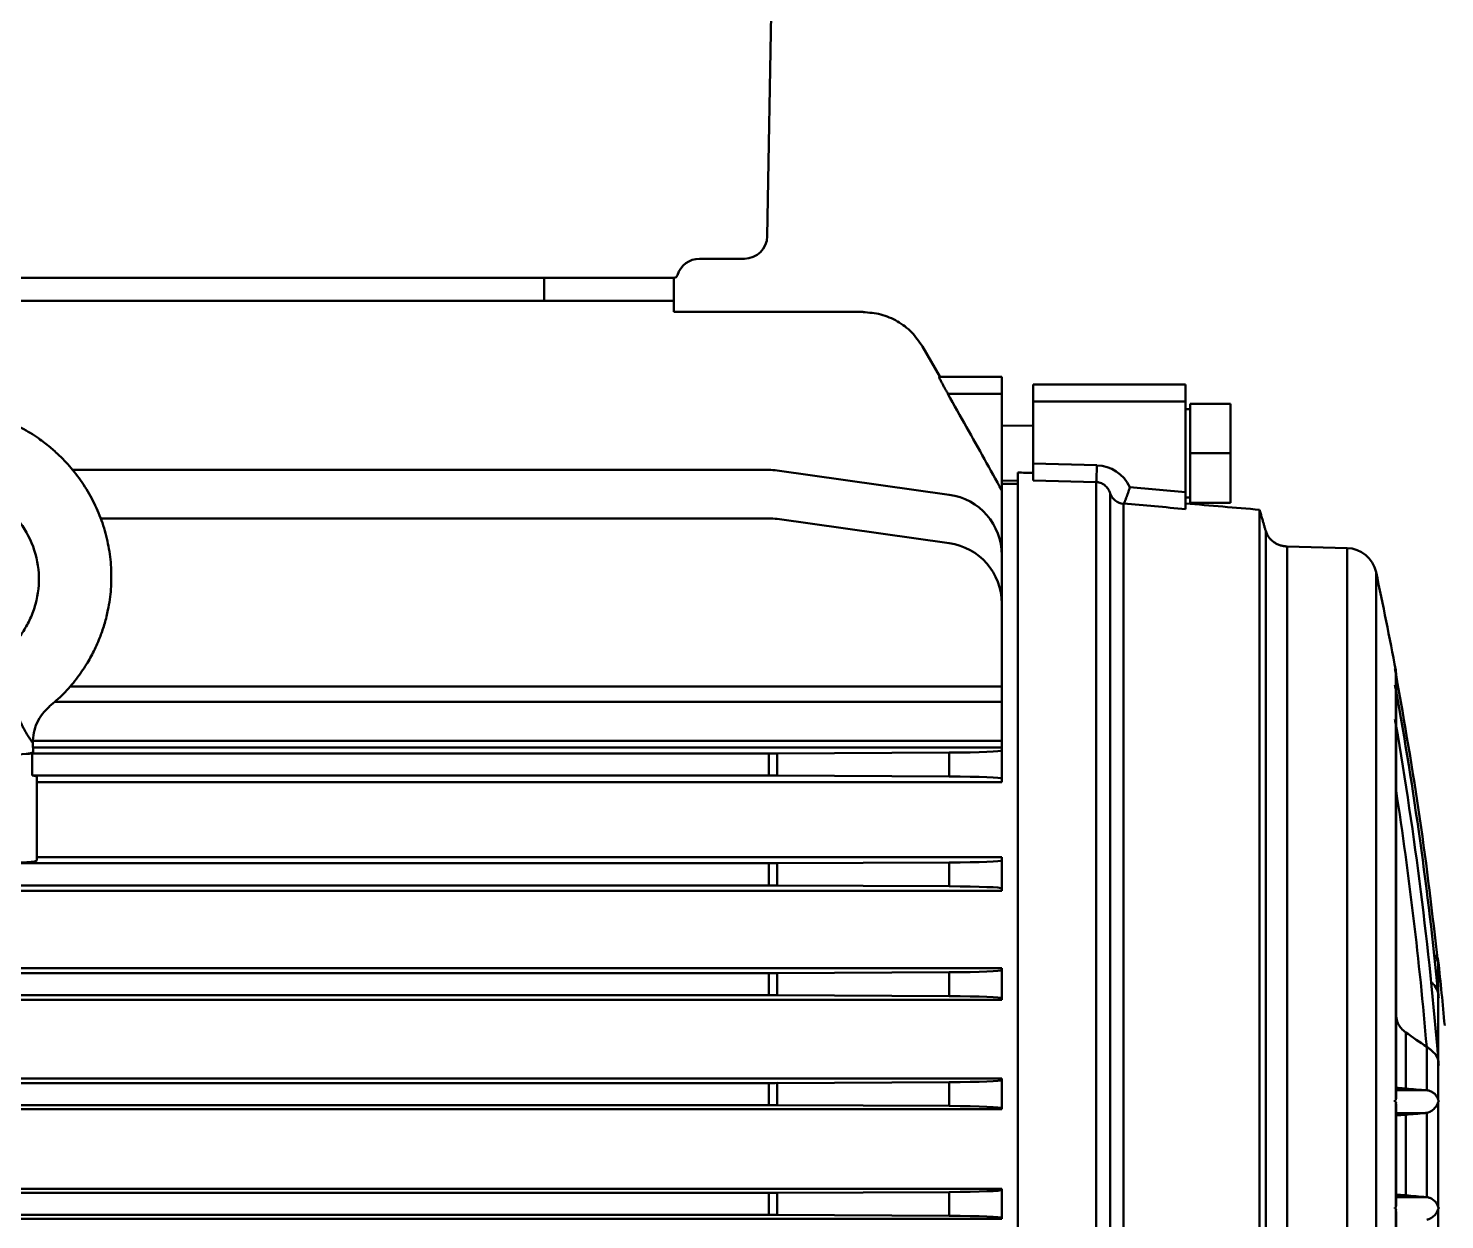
# Model space of a CAD drawing. Header units: millimetres. Extents: x -2161 to -582, y -4625 to -3434.
# Drawn here: x -1991.1 to -1929.3, y -3614.4 to -3562.4 of the extents above; entities that cross this region are included whole.
import ezdxf

# ---------------------------------------------------------------- set-up
doc = ezdxf.new("R2010")
doc.units = ezdxf.units.MM
doc.header["$LTSCALE"] = 0.5
doc.layers.add('AM_0', color=7, linetype='Continuous', lineweight=50)

msp = doc.modelspace()

# ---------------------------------------------------------------- linework, layer by layer
at = {"layer": 'AM_0'}
for p, q in [((-1958.847, -3571.457), (-1958.64, -3559.607)), ((-1960.636, -3572.438), (-1961.808, -3572.438)), ((-1959.845, -3572.438), (-1960.636, -3572.438)), ((-1991.563, -3573.271), (-1968.586, -3573.271)), ((-1968.42, -3573.271), (-1968.586, -3573.271)), ((-1968.586, -3573.271), (-1968.586, -3574.27)), ((-1962.925, -3573.271), (-1968.42, -3573.271)), ((-1962.925, -3573.271), (-1962.925, -3574.759)), ((-1968.417, -3574.27), (-1991.733, -3574.27)), ((-1968.417, -3574.27), (-1962.925, -3574.27)), ((-1954.66, -3574.759), (-1962.925, -3574.759)), ((-1951.309, -3577.581), (-1952.067, -3576.268)), ((-1951.342, -3577.6), (-1948.606, -3577.6)), ((-1948.606, -3577.6), (-1948.606, -3578.34)), ((-1947.241, -3577.933), (-1940.581, -3577.933)), ((-1947.241, -3578.673), (-1947.241, -3577.933)), ((-1940.581, -3577.933), (-1940.581, -3578.673)), ((-1948.606, -3578.34), (-1950.955, -3578.34)), ((-1948.606, -3578.34), (-1948.606, -3582.543)), ((-1940.581, -3578.673), (-1947.241, -3578.673)), ((-1947.241, -3578.673), (-1947.241, -3581.38)), ((-1940.581, -3578.673), (-1940.581, -3582.632)), ((-1940.381, -3578.998), (-1940.581, -3578.998)), ((-1938.616, -3578.765), (-1940.381, -3578.765)), ((-1940.381, -3578.765), (-1940.381, -3580.93)), ((-1938.616, -3578.765), (-1938.616, -3580.93)), ((-1947.241, -3579.714), (-1948.606, -3579.738)), ((-1938.616, -3580.93), (-1940.381, -3580.93)), ((-1940.381, -3580.93), (-1940.381, -3583.094)), ((-1938.616, -3580.93), (-1938.616, -3583.094)), ((-1958.783, -3581.655), (-1989.173, -3581.655)), ((-1950.9, -3582.737), (-1958.412, -3581.681)), ((-1947.907, -3619.686), (-1947.907, -3581.772)), ((-1947.241, -3581.38), (-1944.453, -3581.456)), ((-1947.241, -3582.112), (-1947.241, -3581.38)), ((-1948.606, -3582.122), (-1947.907, -3582.134)), ((-1947.907, -3582.262), (-1948.606, -3582.262)), ((-1944.479, -3582.188), (-1947.241, -3582.112)), ((-1944.479, -3615.781), (-1944.479, -3582.188)), ((-1943.012, -3582.409), (-1940.581, -3582.632)), ((-1948.606, -3585.375), (-1948.606, -3582.543)), ((-1943.868, -3582.692), (-1943.868, -3615.385)), ((-1940.581, -3582.632), (-1940.581, -3583.366)), ((-1940.581, -3582.861), (-1940.381, -3582.861)), ((-1943.297, -3615.449), (-1943.297, -3583.13)), ((-1938.616, -3583.094), (-1940.381, -3583.094)), ((-1937.348, -3617.696), (-1937.348, -3583.397)), ((-1958.783, -3583.771), (-1987.962, -3583.771)), ((-1950.9, -3584.853), (-1958.412, -3583.797)), ((-1937.081, -3618.692), (-1937.081, -3584.322)), ((-1948.606, -3585.375), (-1948.606, -3587.491)), ((-1933.531, -3585.065), (-1936.142, -3584.997)), ((-1936.142, -3620.89), (-1936.142, -3584.997)), ((-1933.531, -3620.89), (-1933.531, -3585.065)), ((-1932.263, -3620.89), (-1932.263, -3586.118)), ((-1948.606, -3587.491), (-1948.606, -3591.111)), ((-1931.407, -3590.491), (-1931.407, -3590.402)), ((-1931.407, -3591.215), (-1931.407, -3590.492)), ((-1931.392, -3590.659), (-1931.391, -3590.708)), ((-1931.39, -3591.308), (-1931.39, -3590.689)), ((-1989.299, -3591.111), (-1948.606, -3591.111)), ((-1948.606, -3591.111), (-1948.606, -3591.782)), ((-1931.407, -3592.718), (-1931.407, -3591.225)), ((-1931.39, -3592.816), (-1931.39, -3591.451)), ((-1948.606, -3591.782), (-1989.969, -3591.782)), ((-1948.606, -3591.782), (-1948.606, -3593.486)), ((-1931.407, -3609.165), (-1931.407, -3592.747)), ((-1990.901, -3593.486), (-1948.606, -3593.486)), ((-1948.606, -3593.486), (-1948.606, -3593.778)), ((-1931.39, -3609.047), (-1931.39, -3592.994)), ((-1958.783, -3594.034), (-1990.937, -3594.034)), ((-1990.937, -3594.034), (-1990.937, -3594.999)), ((-1990.899, -3593.988), (-1990.909, -3593.58)), ((-1948.606, -3593.778), (-1990.904, -3593.778)), ((-1958.783, -3594.999), (-1958.783, -3594.034)), ((-1958.412, -3594.033), (-1950.9, -3593.996)), ((-1958.412, -3594.033), (-1958.412, -3595)), ((-1950.9, -3595.036), (-1950.9, -3593.996)), ((-1948.606, -3593.778), (-1948.606, -3593.904)), ((-1948.606, -3593.904), (-1948.606, -3595.129)), ((-1958.783, -3594.999), (-1990.937, -3594.999)), ((-1990.731, -3598.709), (-1990.731, -3595.045)), ((-1948.606, -3595.285), (-1990.731, -3595.285)), ((-1950.9, -3595.036), (-1958.412, -3595)), ((-1948.606, -3595.129), (-1948.606, -3595.285)), ((-1958.783, -3598.829), (-1992.428, -3598.829)), ((-1948.606, -3598.56), (-1990.731, -3598.56)), ((-1958.783, -3599.794), (-1958.783, -3598.829)), ((-1958.412, -3598.828), (-1950.9, -3598.791)), ((-1958.412, -3598.828), (-1958.412, -3599.795)), ((-1950.9, -3599.832), (-1950.9, -3598.791)), ((-1948.606, -3598.56), (-1948.606, -3598.699)), ((-1948.606, -3598.699), (-1948.606, -3599.924)), ((-1948.606, -3600.029), (-2011.543, -3600.029)), ((-1958.783, -3599.794), (-1992.428, -3599.794)), ((-1950.9, -3599.832), (-1958.412, -3599.795)), ((-1948.606, -3599.924), (-1948.606, -3600.029)), ((-1948.606, -3603.4), (-2011.543, -3603.4)), ((-1948.606, -3603.4), (-1948.606, -3603.494)), ((-1929.547, -3603.08), (-1929.565, -3602.971)), ((-1929.547, -3603.08), (-1929.547, -3603.233)), ((-1929.547, -3603.235), (-1929.547, -3604.51)), ((-1958.783, -3603.624), (-2001.367, -3603.624)), ((-1958.783, -3604.589), (-1958.783, -3603.624)), ((-1958.412, -3603.623), (-1950.9, -3603.587)), ((-1958.412, -3603.623), (-1958.412, -3604.59)), ((-1950.9, -3604.627), (-1950.9, -3603.587)), ((-1948.606, -3603.494), (-1948.606, -3604.719)), ((-1958.783, -3604.589), (-2001.367, -3604.589)), ((-1950.9, -3604.627), (-1958.412, -3604.59)), ((-1929.547, -3604.528), (-1929.547, -3607.423)), ((-1948.606, -3604.79), (-2011.543, -3604.79)), ((-1948.606, -3604.719), (-1948.606, -3604.79)), ((-1930.964, -3606.215), (-1930.964, -3608.663)), ((-1930.041, -3608.738), (-1930.041, -3606.85)), ((-1929.547, -3607.484), (-1929.547, -3609.165)), ((-1948.606, -3608.225), (-2011.543, -3608.225)), ((-1958.412, -3608.419), (-1950.9, -3608.382)), ((-1950.9, -3609.422), (-1950.9, -3608.382)), ((-1948.606, -3608.225), (-1948.606, -3608.29)), ((-1948.606, -3608.29), (-1948.606, -3609.514)), ((-1958.783, -3608.419), (-2001.367, -3608.419)), ((-1958.783, -3609.384), (-1958.783, -3608.419)), ((-1958.412, -3608.419), (-1958.412, -3609.385)), ((-1931.39, -3608.737), (-1930.053, -3608.737)), ((-1948.606, -3609.564), (-2011.543, -3609.564)), ((-1958.783, -3609.384), (-2001.367, -3609.384)), ((-1950.9, -3609.422), (-1958.412, -3609.385)), ((-1948.606, -3609.514), (-1948.606, -3609.564)), ((-1931.444, -3609.165), (-1931.407, -3609.165)), ((-1931.407, -3609.235), (-1931.44, -3609.235)), ((-1931.407, -3613.855), (-1931.407, -3609.235)), ((-1931.39, -3613.697), (-1931.39, -3609.343)), ((-1929.547, -3609.165), (-1929.534, -3609.165)), ((-1929.529, -3609.235), (-1929.547, -3609.235)), ((-1929.547, -3609.235), (-1929.547, -3613.855)), ((-1931.39, -3609.732), (-1930.128, -3609.732)), ((-1930.964, -3609.8), (-1930.964, -3613.326)), ((-1930.041, -3613.402), (-1930.041, -3609.719)), ((-1948.606, -3613.039), (-2011.543, -3613.039)), ((-1958.783, -3613.215), (-2001.367, -3613.215)), ((-1958.783, -3614.179), (-1958.783, -3613.215)), ((-1958.412, -3613.214), (-1950.9, -3613.177)), ((-1958.412, -3613.214), (-1958.412, -3614.18)), ((-1950.9, -3614.217), (-1950.9, -3613.177)), ((-1948.606, -3613.039), (-1948.606, -3613.085)), ((-1948.606, -3613.085), (-1948.606, -3614.309)), ((-1931.441, -3613.855), (-1931.407, -3613.855)), ((-1931.407, -3613.897), (-1931.44, -3613.897)), ((-1931.407, -3618.545), (-1931.407, -3613.897)), ((-1931.39, -3613.399), (-1930.069, -3613.399)), ((-1929.547, -3613.855), (-1929.531, -3613.855)), ((-1929.529, -3613.897), (-1929.547, -3613.897)), ((-1929.547, -3613.897), (-1929.547, -3618.545)), ((-1948.606, -3614.346), (-2011.543, -3614.346)), ((-1958.783, -3614.179), (-2001.367, -3614.179)), ((-1950.9, -3614.217), (-1958.412, -3614.18)), ((-1948.606, -3614.309), (-1948.606, -3614.346)), ((-1931.39, -3618.39), (-1931.39, -3614.03))]:
    msp.add_line(p, q, dxfattribs=at)
at = {"layer": 'AM_0', "flags": 128}
for points in [[(-1947.241, -3581.789), (-1947.324, -3581.787), (-1947.408, -3581.785), (-1947.491, -3581.783), (-1947.574, -3581.781), (-1947.657, -3581.778), (-1947.741, -3581.776), (-1947.824, -3581.774), (-1947.907, -3581.772)], [(-1931.403, -3591.238), (-1931.404, -3591.235), (-1931.404, -3591.232), (-1931.405, -3591.229), (-1931.405, -3591.226), (-1931.406, -3591.223), (-1931.406, -3591.221), (-1931.407, -3591.218), (-1931.407, -3591.215)], [(-1931.397, -3592.776), (-1931.398, -3592.769), (-1931.4, -3592.761), (-1931.401, -3592.754), (-1931.402, -3592.747), (-1931.403, -3592.74), (-1931.405, -3592.732), (-1931.406, -3592.725), (-1931.407, -3592.718)], [(-1930.964, -3613.326), (-1930.852, -3613.335), (-1930.74, -3613.344), (-1930.628, -3613.354), (-1930.516, -3613.363), (-1930.405, -3613.372), (-1930.293, -3613.381), (-1930.181, -3613.39), (-1930.069, -3613.399)]]:
    msp.add_lwpolyline(points, dxfattribs=at)
at = {"layer": 'AM_0'}
for centre, radius, start, end in [((-1959.845, -3571.439), 0.999, 270, 359), ((-1961.808, -3573.437), 0.999, 90, 163.39845), ((-1962.925, -3573.104), 0.167, 270, 343.39845), ((-1958.783, -3584.319), 2.664, 82, 90), ((-1951.27, -3585.375), 2.664, 0, 82), ((-1958.783, -3586.435), 2.664, 82, 90), ((-1951.27, -3587.491), 2.664, 0, 82), ((-1933.566, -3586.397), 1.332, 12.05426, 88.5), ((-2095.092, -3620.89), 166.5, 10.55102, 12.05426), ((-2095.092, -3620.89), 166.484, 10.52083, 10.58156), ((-2095.092, -3620.89), 166.483, 10.52046, 10.58157), ((-1932.389, -3590.585), 0.999, 0, 10.55102), ((-2095.092, -3620.89), 166.351, 10.27243, 10.33801), ((-2095.092, -3620.89), 166.353, 10.2758, 10.33801), ((-2095.092, -3620.89), 166.353, 5.654, 10.26763), ((-2095.092, -3620.89), 166.087, 9.7558, 9.83118), ((-2095.092, -3620.89), 166.092, 9.76567, 9.83118), ((-2095.092, -3620.89), 166.092, 4.65869, 9.74518), ((-2095.092, -3620.89), 165.636, 4.86537, 8.76389), ((-2095.092, -3620.89), 166.5, 5.16361, 6.14049), ((-2095.092, -3620.89), 166.484, 6.02897, 6.08807), ((-2095.092, -3620.89), 166.483, 6.02897, 6.08743), ((-2095.092, -3620.89), 166.353, 5.58692, 5.65068), ((-2095.092, -3620.89), 166.351, 5.58692, 5.6445), ((-2095.092, -3620.89), 166.092, 4.57293, 4.65069), ((-2095.092, -3620.89), 166.087, 4.57293, 4.62976)]:
    msp.add_arc(centre, radius, start, end, dxfattribs=at)
for centre, major_axis, ratio, start_param, end_param in [((-1944.496, -3583.199), (0.006, 1.743), 0.954479, 5.186215, 6.260897), ((-1948.944, -3582.151), (39.617, -3.444), 0.006211, 4.925619, 5.009987), ((-1995.06, -3593.988), (4.329, 0), 0.034921, 3.451735, 5.973043), ((-1995.06, -3593.988), (4.161, 0), 0.034921, 5.964452, 6.2841), ((-1958.783, -3593.941), (2.664, 0), 0.034921, 4.712389, 4.852015), ((-1951.27, -3593.904), (2.664, 0), 0.034921, 4.852015, 6.283185), ((-1995.06, -3595.045), (4.329, 0), 0.034921, 0, 0.310143), ((-1958.783, -3595.092), (2.664, 0), 0.034921, 1.43117, 1.570796), ((-1951.27, -3595.129), (2.664, 0), 0.034921, 0, 1.43117), ((-1995.06, -3598.709), (4.329, 0), 0.034921, 5.365747, 6.283185), ((-1958.783, -3598.736), (2.664, 0), 0.034921, 4.712389, 4.852015), ((-1951.27, -3598.699), (2.664, 0), 0.034921, 4.852015, 6.283185), ((-1958.783, -3599.887), (2.664, 0), 0.034921, 1.43117, 1.570796), ((-1951.27, -3599.924), (2.664, 0), 0.034921, 0, 1.43117), ((-1958.783, -3603.531), (2.664, 0), 0.034921, 4.712389, 4.852015), ((-1951.27, -3603.494), (2.664, 0), 0.034921, 4.852015, 6.283185), ((-1958.783, -3604.682), (2.664, 0), 0.034921, 1.43117, 1.570796), ((-1951.27, -3604.719), (2.664, 0), 0.034921, 0, 1.43117), ((-1930.145, -3606.34), (-0.487, 0.592), 0.397309, 2.190879, 2.213756), ((-1951.27, -3608.29), (2.664, 0), 0.034921, 4.852015, 6.283185), ((-1958.783, -3608.326), (2.664, 0), 0.034921, 4.712389, 4.852015), ((-1930.145, -3609.239), (0.5, 0.23), 0.895926, 0.986085, 1.008961), ((-1958.783, -3609.477), (2.664, 0), 0.034921, 1.43117, 1.570796), ((-1951.27, -3609.514), (2.664, 0), 0.034921, 0, 1.43117), ((-1930.146, -3609.22), (0.517, 0.194), 0.921918, 4.412711, 4.573734), ((-1958.783, -3613.122), (2.664, 0), 0.034921, 4.712389, 4.852015), ((-1951.27, -3613.085), (2.664, 0), 0.034921, 4.852015, 6.283185), ((-1930.142, -3613.901), (0.519, 0.164), 0.918021, 1.099814, 1.152303), ((-1958.783, -3614.272), (2.664, 0), 0.034921, 1.43117, 1.570796), ((-1951.27, -3614.309), (2.664, 0), 0.034921, 0, 1.43117)]:
    msp.add_ellipse(centre, major_axis=major_axis, ratio=ratio, start_param=start_param, end_param=end_param, dxfattribs=at)
for points in [[(-1952.067, -3576.268), (-1952.215, -3576.051), (-1952.511, -3575.618), (-1953.149, -3575.145), (-1953.877, -3574.829), (-1954.401, -3574.789), (-1954.662, -3574.769)], [(-1943.284, -3583.118), (-1943.293, -3583.122), (-1943.297, -3583.126), (-1943.297, -3583.13)], [(-1940.581, -3583.367), (-1941.482, -3583.284), (-1942.383, -3583.201), (-1943.284, -3583.118)], [(-1931.44, -3590.318), (-1931.44, -3590.318), (-1931.44, -3590.318), (-1931.44, -3590.318)], [(-1931.44, -3591.037), (-1931.44, -3591.037), (-1931.44, -3591.037), (-1931.441, -3591.037)], [(-1990.909, -3593.58), (-1990.903, -3593.428), (-1990.891, -3593.124), (-1990.743, -3592.69), (-1990.512, -3592.294), (-1990.29, -3592.087), (-1990.179, -3591.983)], [(-1931.44, -3592.53), (-1931.44, -3592.53), (-1931.441, -3592.531), (-1931.444, -3592.531)], [(-1929.529, -3603.404), (-1929.529, -3603.404), (-1929.529, -3603.404), (-1929.529, -3603.404)], [(-1929.529, -3603.404), (-1929.529, -3603.404), (-1929.529, -3603.404), (-1929.529, -3603.404)], [(-1929.529, -3604.694), (-1929.53, -3604.694), (-1929.53, -3604.695), (-1929.531, -3604.695)], [(-1930.964, -3606.215), (-1930.66, -3606.423), (-1930.356, -3606.632), (-1930.053, -3606.842)], [(-1929.529, -3607.648), (-1929.531, -3607.648), (-1929.532, -3607.648), (-1929.534, -3607.648)], [(-1930.964, -3608.663), (-1930.66, -3608.688), (-1930.356, -3608.712), (-1930.053, -3608.737)], [(-1931.444, -3609.165), (-1931.441, -3609.188), (-1931.44, -3609.211), (-1931.44, -3609.235)], [(-1929.534, -3609.165), (-1929.532, -3609.188), (-1929.531, -3609.212), (-1929.529, -3609.235)], [(-1930.128, -3609.732), (-1930.406, -3609.755), (-1930.684, -3609.777), (-1930.964, -3609.8)], [(-1931.441, -3613.855), (-1931.44, -3613.869), (-1931.44, -3613.883), (-1931.44, -3613.897)], [(-1929.531, -3613.855), (-1929.53, -3613.869), (-1929.53, -3613.883), (-1929.529, -3613.897)]]:
    msp.add_open_spline(points, degree=3, dxfattribs=at)
for points, knots in [([(-1950.955, -3578.34), (-1950.964, -3578.324), (-1950.982, -3578.291), (-1951.009, -3578.243), (-1951.036, -3578.195), (-1951.061, -3578.149), (-1951.086, -3578.104), (-1951.127, -3578.03), (-1951.18, -3577.931), (-1951.24, -3577.819), (-1951.288, -3577.725), (-1951.317, -3577.666), (-1951.332, -3577.632), (-1951.34, -3577.614), (-1951.344, -3577.602), (-1951.342, -3577.601), (-1951.342, -3577.6)], [0, 0, 0, 0, 0.042276, 0.08417, 0.125772, 0.167175, 0.208471, 0.249755, 0.375728, 0.499059, 0.625073, 0.748658, 0.812069, 0.874706, 0.937152, 1, 1, 1, 1]), ([(-1950.955, -3578.34), (-1950.684, -3578.823), (-1950.151, -3579.772), (-1949.368, -3581.173), (-1948.857, -3582.092), (-1948.606, -3582.543)], [0, 0, 0, 0, 0.3448104, 0.6781433, 1, 1, 1, 1]), ([(-1990.185, -3591.976), (-1989.978, -3591.8), (-1989.549, -3591.434), (-1989.016, -3590.808), (-1988.578, -3590.178), (-1988.232, -3589.555), (-1987.968, -3588.955), (-1987.765, -3588.352), (-1987.596, -3587.667), (-1987.483, -3586.853), (-1987.475, -3585.92), (-1987.588, -3584.988), (-1987.819, -3584.078), (-1988.165, -3583.205), (-1988.615, -3582.39), (-1989.147, -3581.659), (-1989.672, -3581.093), (-1990.178, -3580.639), (-1990.717, -3580.227), (-1991.364, -3579.827), (-1992.125, -3579.462), (-1992.969, -3579.154), (-1993.968, -3578.949), (-1994.682, -3578.905), (-1995.06, -3578.882)], [0, 0, 0, 0, 0.044729, 0.092568, 0.134574, 0.170696, 0.209631, 0.24215, 0.275113, 0.325547, 0.376821, 0.428134, 0.479433, 0.530724, 0.581999, 0.632118, 0.679035, 0.708545, 0.743791, 0.790541, 0.833205, 0.882391, 0.937869, 1, 1, 1, 1]), ([(-1944.479, -3582.188), (-1944.477, -3582.162), (-1944.473, -3582.078), (-1944.464, -3581.819), (-1944.458, -3581.646), (-1944.453, -3581.456)], [0, 0, 0, 0, 0.5, 0.5, 1, 1, 1, 1]), ([(-1995.06, -3582.212), (-1994.819, -3582.222), (-1994.364, -3582.241), (-1993.575, -3582.414), (-1992.827, -3582.742), (-1992.158, -3583.211), (-1991.502, -3583.853), (-1990.894, -3584.82), (-1990.579, -3586.163), (-1990.699, -3587.307), (-1991.003, -3588.138), (-1991.31, -3588.695), (-1991.741, -3589.262), (-1992.256, -3589.74), (-1992.855, -3590.132), (-1993.459, -3590.419), (-1994.187, -3590.641), (-1994.721, -3590.68), (-1995.002, -3590.7)], [0, 0, 0, 0, 0.053446, 0.100968, 0.178448, 0.233051, 0.28156, 0.381388, 0.481929, 0.582437, 0.63161, 0.67759, 0.723085, 0.789389, 0.832206, 0.8816, 0.937519, 1, 1, 1, 1]), ([(-1943.868, -3582.692), (-1943.873, -3582.676), (-1943.884, -3582.644), (-1943.902, -3582.598), (-1943.923, -3582.556), (-1943.954, -3582.5), (-1944.001, -3582.432), (-1944.094, -3582.332), (-1944.214, -3582.249), (-1944.342, -3582.205), (-1944.409, -3582.193), (-1944.449, -3582.189), (-1944.468, -3582.188), (-1944.479, -3582.188)], [0, 0, 0, 0, 0.068118, 0.132544, 0.193289, 0.250369, 0.381133, 0.500763, 0.749899, 0.874843, 0.937409, 0.966827, 1, 1, 1, 1]), ([(-1943.284, -3583.118), (-1943.278, -3583.112), (-1943.271, -3583.101), (-1943.262, -3583.087), (-1943.254, -3583.072), (-1943.245, -3583.055), (-1943.235, -3583.033), (-1943.23, -3583.023), (-1943.225, -3583.011), (-1943.219, -3582.999), (-1943.214, -3582.987), (-1943.209, -3582.975), (-1943.203, -3582.961), (-1943.192, -3582.935), (-1943.18, -3582.906), (-1943.168, -3582.874), (-1943.162, -3582.859), (-1943.156, -3582.842), (-1943.15, -3582.825), (-1943.144, -3582.808), (-1943.137, -3582.791), (-1943.131, -3582.773), (-1943.118, -3582.737), (-1943.105, -3582.699), (-1943.092, -3582.66), (-1943.079, -3582.621), (-1943.066, -3582.581), (-1943.053, -3582.539), (-1943.046, -3582.518), (-1943.039, -3582.496), (-1943.033, -3582.475), (-1943.029, -3582.464), (-1943.026, -3582.453), (-1943.023, -3582.442), (-1943.019, -3582.431), (-1943.016, -3582.42), (-1943.012, -3582.409)], [-0.000006815, -0.000006815, -0.000006815, -0.000006815, 0.000154367, 0.000154367, 0.000154367, 0.000315548, 0.000315548, 0.000315548, 0.000396139, 0.000396139, 0.000396139, 0.000476729, 0.000476729, 0.000476729, 0.000637911, 0.000637911, 0.000637911, 0.000718501, 0.000718501, 0.000718501, 0.000799092, 0.000799092, 0.000799092, 0.000960273, 0.000960273, 0.000960273, 0.001121454, 0.001121454, 0.001121454, 0.001202045, 0.001202045, 0.001202045, 0.00124234, 0.00124234, 0.00124234, 0.001282636, 0.001282636, 0.001282636, 0.001282636]), ([(-1943.297, -3583.13), (-1943.424, -3583.119), (-1943.547, -3583.072), (-1943.748, -3582.917), (-1943.826, -3582.811), (-1943.868, -3582.692)], [0, 0, 0, 0, 0.5, 0.5, 1, 1, 1, 1]), ([(-1937.081, -3584.322), (-1937.087, -3584.301), (-1937.099, -3584.259), (-1937.119, -3584.193), (-1937.139, -3584.124), (-1937.16, -3584.052), (-1937.181, -3583.978), (-1937.21, -3583.876), (-1937.249, -3583.743), (-1937.297, -3583.575), (-1937.331, -3583.456), (-1937.348, -3583.397)], [0, 0, 0, 0, 0.083035, 0.166089, 0.249238, 0.332561, 0.416135, 0.500037, 0.665922, 0.832389, 1, 1, 1, 1]), ([(-1936.142, -3584.997), (-1936.162, -3584.996), (-1936.201, -3584.994), (-1936.257, -3584.988), (-1936.308, -3584.98), (-1936.353, -3584.971), (-1936.393, -3584.961), (-1936.468, -3584.94), (-1936.571, -3584.901), (-1936.704, -3584.827), (-1936.823, -3584.736), (-1936.914, -3584.639), (-1936.977, -3584.551), (-1937.02, -3584.478), (-1937.055, -3584.402), (-1937.072, -3584.349), (-1937.081, -3584.322)], [0, 0, 0, 0, 0.052258, 0.100258, 0.144001, 0.183488, 0.218718, 0.249689, 0.381412, 0.497888, 0.629191, 0.748742, 0.815687, 0.879864, 0.941294, 1, 1, 1, 1]), ([(-1931.393, -3590.741), (-1931.392, -3590.737), (-1931.385, -3590.693), (-1931.391, -3590.631), (-1931.397, -3590.562), (-1931.401, -3590.528), (-1931.404, -3590.511), (-1931.406, -3590.501), (-1931.407, -3590.495), (-1931.407, -3590.492)], [0, 0, 0, 0, 0.0425008, 0.5212972, 0.7607431, 0.8804699, 0.9403304, 0.9702562, 1, 1, 1, 1]), ([(-1929.567, -3603.118), (-1929.807, -3601.036), (-1930.29, -3596.847), (-1931.023, -3592.695), (-1931.391, -3590.607)], [0, 0, 0, 0, 0.4970744, 1, 1, 1, 1]), ([(-1931.393, -3591.504), (-1931.392, -3591.5), (-1931.386, -3591.451), (-1931.391, -3591.381), (-1931.396, -3591.305), (-1931.401, -3591.265), (-1931.404, -3591.242), (-1931.406, -3591.23), (-1931.407, -3591.225)], [0, 0, 0, 0, 0.049705, 0.524758, 0.762416, 0.881249, 0.949564, 1, 1, 1, 1]), ([(-1990.909, -3593.58), (-1990.909, -3593.58), (-1990.909, -3593.579), (-1990.909, -3593.579), (-1990.909, -3593.579), (-1990.91, -3593.579), (-1990.91, -3593.579), (-1990.91, -3593.579), (-1990.91, -3593.579), (-1990.91, -3593.578), (-1990.91, -3593.578), (-1990.91, -3593.578), (-1990.911, -3593.578), (-1990.911, -3593.577), (-1990.911, -3593.577), (-1990.912, -3593.576), (-1990.912, -3593.576), (-1990.912, -3593.575), (-1990.913, -3593.575), (-1990.913, -3593.574), (-1990.913, -3593.574), (-1990.914, -3593.573), (-1990.914, -3593.573), (-1990.915, -3593.572), (-1990.915, -3593.571), (-1990.916, -3593.571), (-1990.916, -3593.57), (-1990.917, -3593.569), (-1990.917, -3593.568), (-1990.918, -3593.568), (-1990.918, -3593.567), (-1990.919, -3593.566), (-1990.92, -3593.565), (-1990.92, -3593.564), (-1990.921, -3593.563), (-1990.922, -3593.562), (-1990.923, -3593.561), (-1990.923, -3593.56), (-1990.924, -3593.559), (-1990.925, -3593.558), (-1990.926, -3593.557), (-1990.926, -3593.556), (-1990.927, -3593.555), (-1990.933, -3593.546), (-1990.941, -3593.536), (-1990.95, -3593.523), (-1990.958, -3593.511), (-1990.969, -3593.496), (-1990.98, -3593.48), (-1990.992, -3593.463), (-1991.004, -3593.445), (-1991.018, -3593.424), (-1991.032, -3593.404), (-1991.047, -3593.381), (-1991.063, -3593.357), (-1991.079, -3593.332), (-1991.097, -3593.305), (-1991.115, -3593.277), (-1991.133, -3593.248), (-1991.152, -3593.217), (-1991.171, -3593.185), (-1991.191, -3593.152), (-1991.211, -3593.118), (-1991.232, -3593.082), (-1991.252, -3593.046), (-1991.274, -3593.008), (-1991.295, -3592.968), (-1991.316, -3592.929), (-1991.338, -3592.888), (-1991.359, -3592.845), (-1991.381, -3592.802), (-1991.403, -3592.758), (-1991.424, -3592.712), (-1991.449, -3592.659), (-1991.474, -3592.605), (-1991.498, -3592.548), (-1991.522, -3592.491), (-1991.546, -3592.433), (-1991.569, -3592.372), (-1991.575, -3592.357), (-1991.581, -3592.342), (-1991.586, -3592.327), (-1991.592, -3592.312), (-1991.598, -3592.297), (-1991.603, -3592.281), (-1991.609, -3592.266), (-1991.614, -3592.25), (-1991.62, -3592.235), (-1991.625, -3592.219), (-1991.631, -3592.203), (-1991.636, -3592.188), (-1991.641, -3592.172), (-1991.647, -3592.156), (-1991.652, -3592.14), (-1991.657, -3592.124), (-1991.662, -3592.108), (-1991.668, -3592.091)], [0, 0, 0, 0, 0.008945, 0.008945, 0.008945, 0.017884, 0.017884, 0.017884, 0.026819, 0.026819, 0.026819, 0.035749, 0.035749, 0.035749, 0.044676, 0.044676, 0.044676, 0.053601, 0.053601, 0.053601, 0.062523, 0.062523, 0.062523, 0.071445, 0.071445, 0.071445, 0.080367, 0.080367, 0.080367, 0.089289, 0.089289, 0.089289, 0.098212, 0.098212, 0.098212, 0.107138, 0.107138, 0.107138, 0.116066, 0.116066, 0.116066, 0.124998, 0.124998, 0.124998, 0.187806, 0.187806, 0.187806, 0.250491, 0.250491, 0.250491, 0.312661, 0.312661, 0.312661, 0.374659, 0.374659, 0.374659, 0.437451, 0.437451, 0.437451, 0.50006, 0.50006, 0.50006, 0.562616, 0.562616, 0.562616, 0.625041, 0.625041, 0.625041, 0.687119, 0.687119, 0.687119, 0.749194, 0.749194, 0.749194, 0.820675, 0.820675, 0.820675, 0.89248, 0.89248, 0.89248, 0.910288, 0.910288, 0.910288, 0.928133, 0.928133, 0.928133, 0.946019, 0.946019, 0.946019, 0.963955, 0.963955, 0.963955, 0.981946, 0.981946, 0.981946, 1, 1, 1, 1]), ([(-1931.391, -3593.011), (-1931.391, -3592.988), (-1931.39, -3592.954), (-1931.392, -3592.916), (-1931.393, -3592.877), (-1931.396, -3592.835), (-1931.401, -3592.786), (-1931.405, -3592.759), (-1931.407, -3592.747)], [0, 0, 0, 0, 0.271819, 0.384231, 0.44204, 0.721363, 0.866472, 1, 1, 1, 1]), ([(-1929.547, -3603.235), (-1929.548, -3603.232), (-1929.557, -3603.15), (-1929.591, -3603.039), (-1929.656, -3602.887), (-1929.723, -3602.814), (-1929.739, -3602.797)], [0, 0, 0, 0, 0.013496, 0.434137, 0.868488, 1, 1, 1, 1]), ([(-1929.547, -3604.528), (-1929.548, -3604.524), (-1929.55, -3604.504), (-1929.573, -3604.376), (-1929.658, -3604.218), (-1929.794, -3604.065), (-1929.868, -3604.016), (-1929.877, -3604.01)], [0, 0, 0, 0, 0.018663, 0.080014, 0.634867, 0.953196, 1, 1, 1, 1]), ([(-1931.39, -3605.521), (-1931.37, -3605.617), (-1931.331, -3605.803), (-1931.173, -3606.041), (-1931.034, -3606.157), (-1930.964, -3606.215)], [0, 0, 0, 0, 0.351831, 0.674811, 1, 1, 1, 1]), ([(-1929.547, -3607.484), (-1929.548, -3607.479), (-1929.549, -3607.47), (-1929.55, -3607.455), (-1929.552, -3607.441), (-1929.555, -3607.424), (-1929.559, -3607.404), (-1929.565, -3607.382), (-1929.572, -3607.359), (-1929.583, -3607.33), (-1929.616, -3607.254), (-1929.679, -3607.159), (-1929.774, -3607.058), (-1929.847, -3606.993), (-1929.916, -3606.939), (-1929.978, -3606.893), (-1930.02, -3606.864), (-1930.041, -3606.85)], [0, 0, 0, 0, 0.015094, 0.030413, 0.046255, 0.062893, 0.090264, 0.125833, 0.154991, 0.188509, 0.251003, 0.501043, 0.631096, 0.751208, 0.83722, 0.920064, 1, 1, 1, 1]), ([(-1931.407, -3608.629), (-1931.395, -3608.63), (-1931.366, -3608.632), (-1931.311, -3608.636), (-1931.245, -3608.64), (-1931.173, -3608.646), (-1931.102, -3608.652), (-1931.035, -3608.657), (-1930.987, -3608.661), (-1930.964, -3608.663)], [0.2498173, 0.2498173, 0.2498173, 0.2498173, 0.3804215, 0.498837, 0.6287049, 0.7484054, 0.8360077, 0.919794, 1, 1, 1, 1]), ([(-1929.547, -3609.165), (-1929.548, -3609.165), (-1929.549, -3609.164), (-1929.55, -3609.161), (-1929.552, -3609.156), (-1929.555, -3609.147), (-1929.559, -3609.133), (-1929.567, -3609.11), (-1929.579, -3609.077), (-1929.603, -3609.027), (-1929.642, -3608.963), (-1929.698, -3608.899), (-1929.76, -3608.846), (-1929.824, -3608.805), (-1929.893, -3608.773), (-1929.965, -3608.749), (-1930.016, -3608.742), (-1930.041, -3608.738)], [0, 0, 0, 0, 0.0151281, 0.0304522, 0.0462723, 0.0628612, 0.0904152, 0.1257716, 0.1797152, 0.2508703, 0.3720545, 0.5012581, 0.6041887, 0.7054987, 0.8052166, 0.9033729, 1, 1, 1, 1]), ([(-1931.391, -3609.055), (-1931.391, -3609.073), (-1931.391, -3609.104), (-1931.396, -3609.139), (-1931.401, -3609.16), (-1931.405, -3609.163), (-1931.407, -3609.165)], [0, 0, 0, 0, 0.4483496, 0.7245148, 0.8679323, 1, 1, 1, 1]), ([(-1931.407, -3609.235), (-1931.406, -3609.236), (-1931.399, -3609.242), (-1931.387, -3609.295), (-1931.398, -3609.335), (-1931.403, -3609.355)], [0, 0, 0, 0, 0.1238901, 0.5524183, 1, 1, 1, 1]), ([(-1930.041, -3609.719), (-1930.03, -3609.716), (-1930.007, -3609.71), (-1929.974, -3609.699), (-1929.941, -3609.686), (-1929.908, -3609.672), (-1929.877, -3609.655), (-1929.845, -3609.637), (-1929.798, -3609.605), (-1929.737, -3609.556), (-1929.677, -3609.49), (-1929.627, -3609.421), (-1929.596, -3609.363), (-1929.577, -3609.317), (-1929.566, -3609.289), (-1929.56, -3609.269), (-1929.556, -3609.255), (-1929.552, -3609.244), (-1929.55, -3609.237), (-1929.548, -3609.235), (-1929.547, -3609.235)], [0, 0, 0, 0, 0.030015, 0.061869, 0.095627, 0.131342, 0.169062, 0.208825, 0.250664, 0.366894, 0.499662, 0.619466, 0.749735, 0.816096, 0.874779, 0.909474, 0.937397, 0.963511, 0.984324, 1, 1, 1, 1]), ([(-1930.964, -3609.8), (-1930.977, -3609.801), (-1931.004, -3609.803), (-1931.043, -3609.806), (-1931.082, -3609.809), (-1931.12, -3609.812), (-1931.172, -3609.816), (-1931.236, -3609.821), (-1931.302, -3609.826), (-1931.36, -3609.83), (-1931.391, -3609.832), (-1931.406, -3609.833), (-1931.407, -3609.833)], [0, 0, 0, 0, 0.0467396, 0.095024, 0.1448736, 0.1963075, 0.2493444, 0.3675344, 0.4994623, 0.6109349, 0.7491175, 0.7596811, 0.7596811, 0.7596811, 0.7596811]), ([(-1931.407, -3613.293), (-1931.406, -3613.293), (-1931.392, -3613.294), (-1931.361, -3613.296), (-1931.307, -3613.3), (-1931.247, -3613.304), (-1931.183, -3613.309), (-1931.114, -3613.314), (-1931.041, -3613.32), (-1930.989, -3613.324), (-1930.964, -3613.326)], [0.2399237, 0.2399237, 0.2399237, 0.2399237, 0.2495551, 0.3792073, 0.499732, 0.6066386, 0.7100038, 0.8099394, 0.9065631, 1, 1, 1, 1]), ([(-1931.393, -3613.71), (-1931.393, -3613.712), (-1931.386, -3613.738), (-1931.391, -3613.779), (-1931.396, -3613.822), (-1931.401, -3613.843), (-1931.404, -3613.853), (-1931.406, -3613.854), (-1931.407, -3613.855)], [0, 0, 0, 0, 0.051938, 0.525876, 0.762976, 0.881531, 0.949602, 1, 1, 1, 1]), ([(-1931.407, -3613.897), (-1931.406, -3613.898), (-1931.399, -3613.904), (-1931.386, -3613.972), (-1931.399, -3614.018), (-1931.406, -3614.042)], [0, 0, 0, 0, 0.055707, 0.492511, 1, 1, 1, 1]), ([(-1929.547, -3613.855), (-1929.548, -3613.855), (-1929.548, -3613.854), (-1929.55, -3613.851), (-1929.551, -3613.846), (-1929.553, -3613.838), (-1929.556, -3613.827), (-1929.56, -3613.811), (-1929.572, -3613.773), (-1929.597, -3613.713), (-1929.641, -3613.64), (-1929.699, -3613.571), (-1929.768, -3613.511), (-1929.84, -3613.465), (-1929.91, -3613.434), (-1929.974, -3613.413), (-1930.019, -3613.406), (-1930.041, -3613.402)], [0, 0, 0, 0, 0.009594, 0.019983, 0.031479, 0.045324, 0.062872, 0.089855, 0.125617, 0.251022, 0.379811, 0.49966, 0.628956, 0.749294, 0.835481, 0.919018, 1, 1, 1, 1]), ([(-1930.041, -3614.384), (-1930.029, -3614.381), (-1930.003, -3614.375), (-1929.967, -3614.364), (-1929.93, -3614.35), (-1929.895, -3614.334), (-1929.86, -3614.315), (-1929.809, -3614.284), (-1929.746, -3614.236), (-1929.683, -3614.171), (-1929.631, -3614.101), (-1929.592, -3614.029), (-1929.57, -3613.974), (-1929.56, -3613.939), (-1929.556, -3613.924), (-1929.553, -3613.914), (-1929.551, -3613.906), (-1929.549, -3613.899), (-1929.548, -3613.897), (-1929.547, -3613.897)], [0, 0, 0, 0, 0.036933, 0.0757, 0.116375, 0.159023, 0.2037, 0.250453, 0.367311, 0.499269, 0.617556, 0.749422, 0.874672, 0.909709, 0.937327, 0.954782, 0.968651, 0.98674, 1, 1, 1, 1])]:
    msp.add_open_spline(points, degree=3, knots=knots, dxfattribs=at)

doc.saveas('drawing.dxf')
